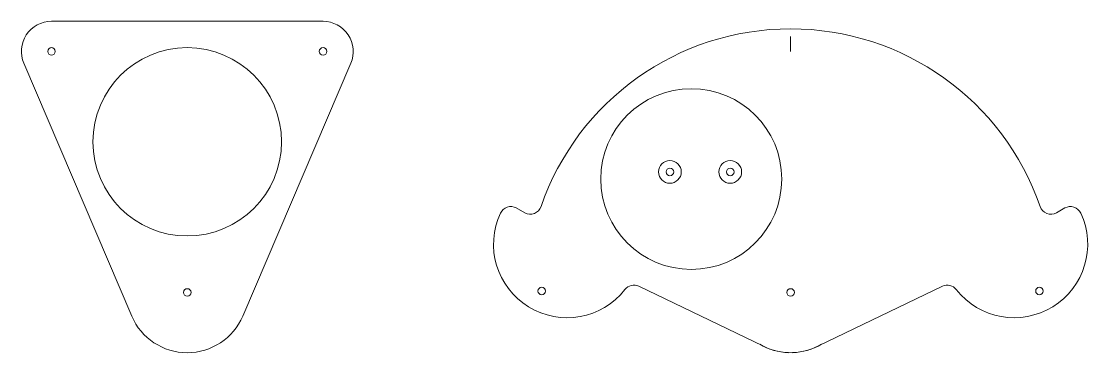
# Model space of a CAD drawing. Header units: inches. Extents: x -5.5 to 29.8, y -2 to 9.
import ezdxf

# ---------------------------------------------------------------- set-up
doc = ezdxf.new("R2010")
doc.units = ezdxf.units.IN
doc.header["$MEASUREMENT"] = 0
doc.layers.add('blade', color=4, linetype='Continuous', lineweight=0, true_color=0x00ffff)
doc.layers.add('gate', color=6, linetype='Continuous', lineweight=0, true_color=0xff00ff)

msp = doc.modelspace()

# ---------------------------------------------------------------- linework, layer by layer
at = {"layer": 'blade'}
for p, q in [((20, 8.5), (20, 8)), ((20, 8.5), (20, 8)), ((11.189, 2.645), (10.906, 2.804)), ((28.811, 2.645), (29.094, 2.804)), ((19.077, -1.774), (14.965, 0.203)), ((20.923, -1.774), (25.035, 0.203))]:
    msp.add_line(p, q, dxfattribs=at)
for centre, radius in [((16.708, 3.763), 3), ((16, 4), 0.375), ((18, 4), 0.375), ((16, 4), 0.125), ((18, 4), 0.125), ((11.751, 0.048), 0.125), ((20, 0), 0.125), ((28.249, 0.048), 0.125)]:
    msp.add_circle(centre, radius, dxfattribs=at)
for centre, radius, start, end in [((20, 0), 8.75, 90, 160.9924), ((20, 0), 8.75, 19.0076, 90), ((10.723, 2.476), 0.375, 60.7343, 154.8691), ((11.373, 2.972), 0.375, 240.7343, 340.9924), ((28.627, 2.972), 0.375, 199.0076, 299.2657), ((29.277, 2.476), 0.375, 25.1309, 119.2657), ((12.59, 1.601), 2.438, 154.8691, 321.8966), ((27.41, 1.601), 2.438, 218.1034, 25.1309), ((14.803, -0.135), 0.375, 64.317, 141.8966), ((25.197, -0.135), 0.375, 38.1034, 115.683), ((20, 0), 2, 239.2291, 297.4848), ((20, 0), 2, 242.5152, 300.7709)]:
    msp.add_arc(centre, radius, start, end, dxfattribs=at)
at = {"layer": 'gate'}
for p, q in [((4.5, 9), (-4.5, 9)), ((-5.42, 7.608), (-1.84, -0.785)), ((1.84, -0.785), (5.42, 7.608))]:
    msp.add_line(p, q, dxfattribs=at)
for centre, radius in [((-4.5, 8), 0.125), ((0, 5), 3.125), ((4.5, 8), 0.125), ((0, 0), 0.125)]:
    msp.add_circle(centre, radius, dxfattribs=at)
for centre, radius, start, end in [((-4.5, 8), 1, 90, 203.1031), ((4.5, 8), 1, 336.8969, 90), ((0, 0), 2, 203.1031, 336.8969)]:
    msp.add_arc(centre, radius, start, end, dxfattribs=at)

doc.saveas('drawing.dxf')
